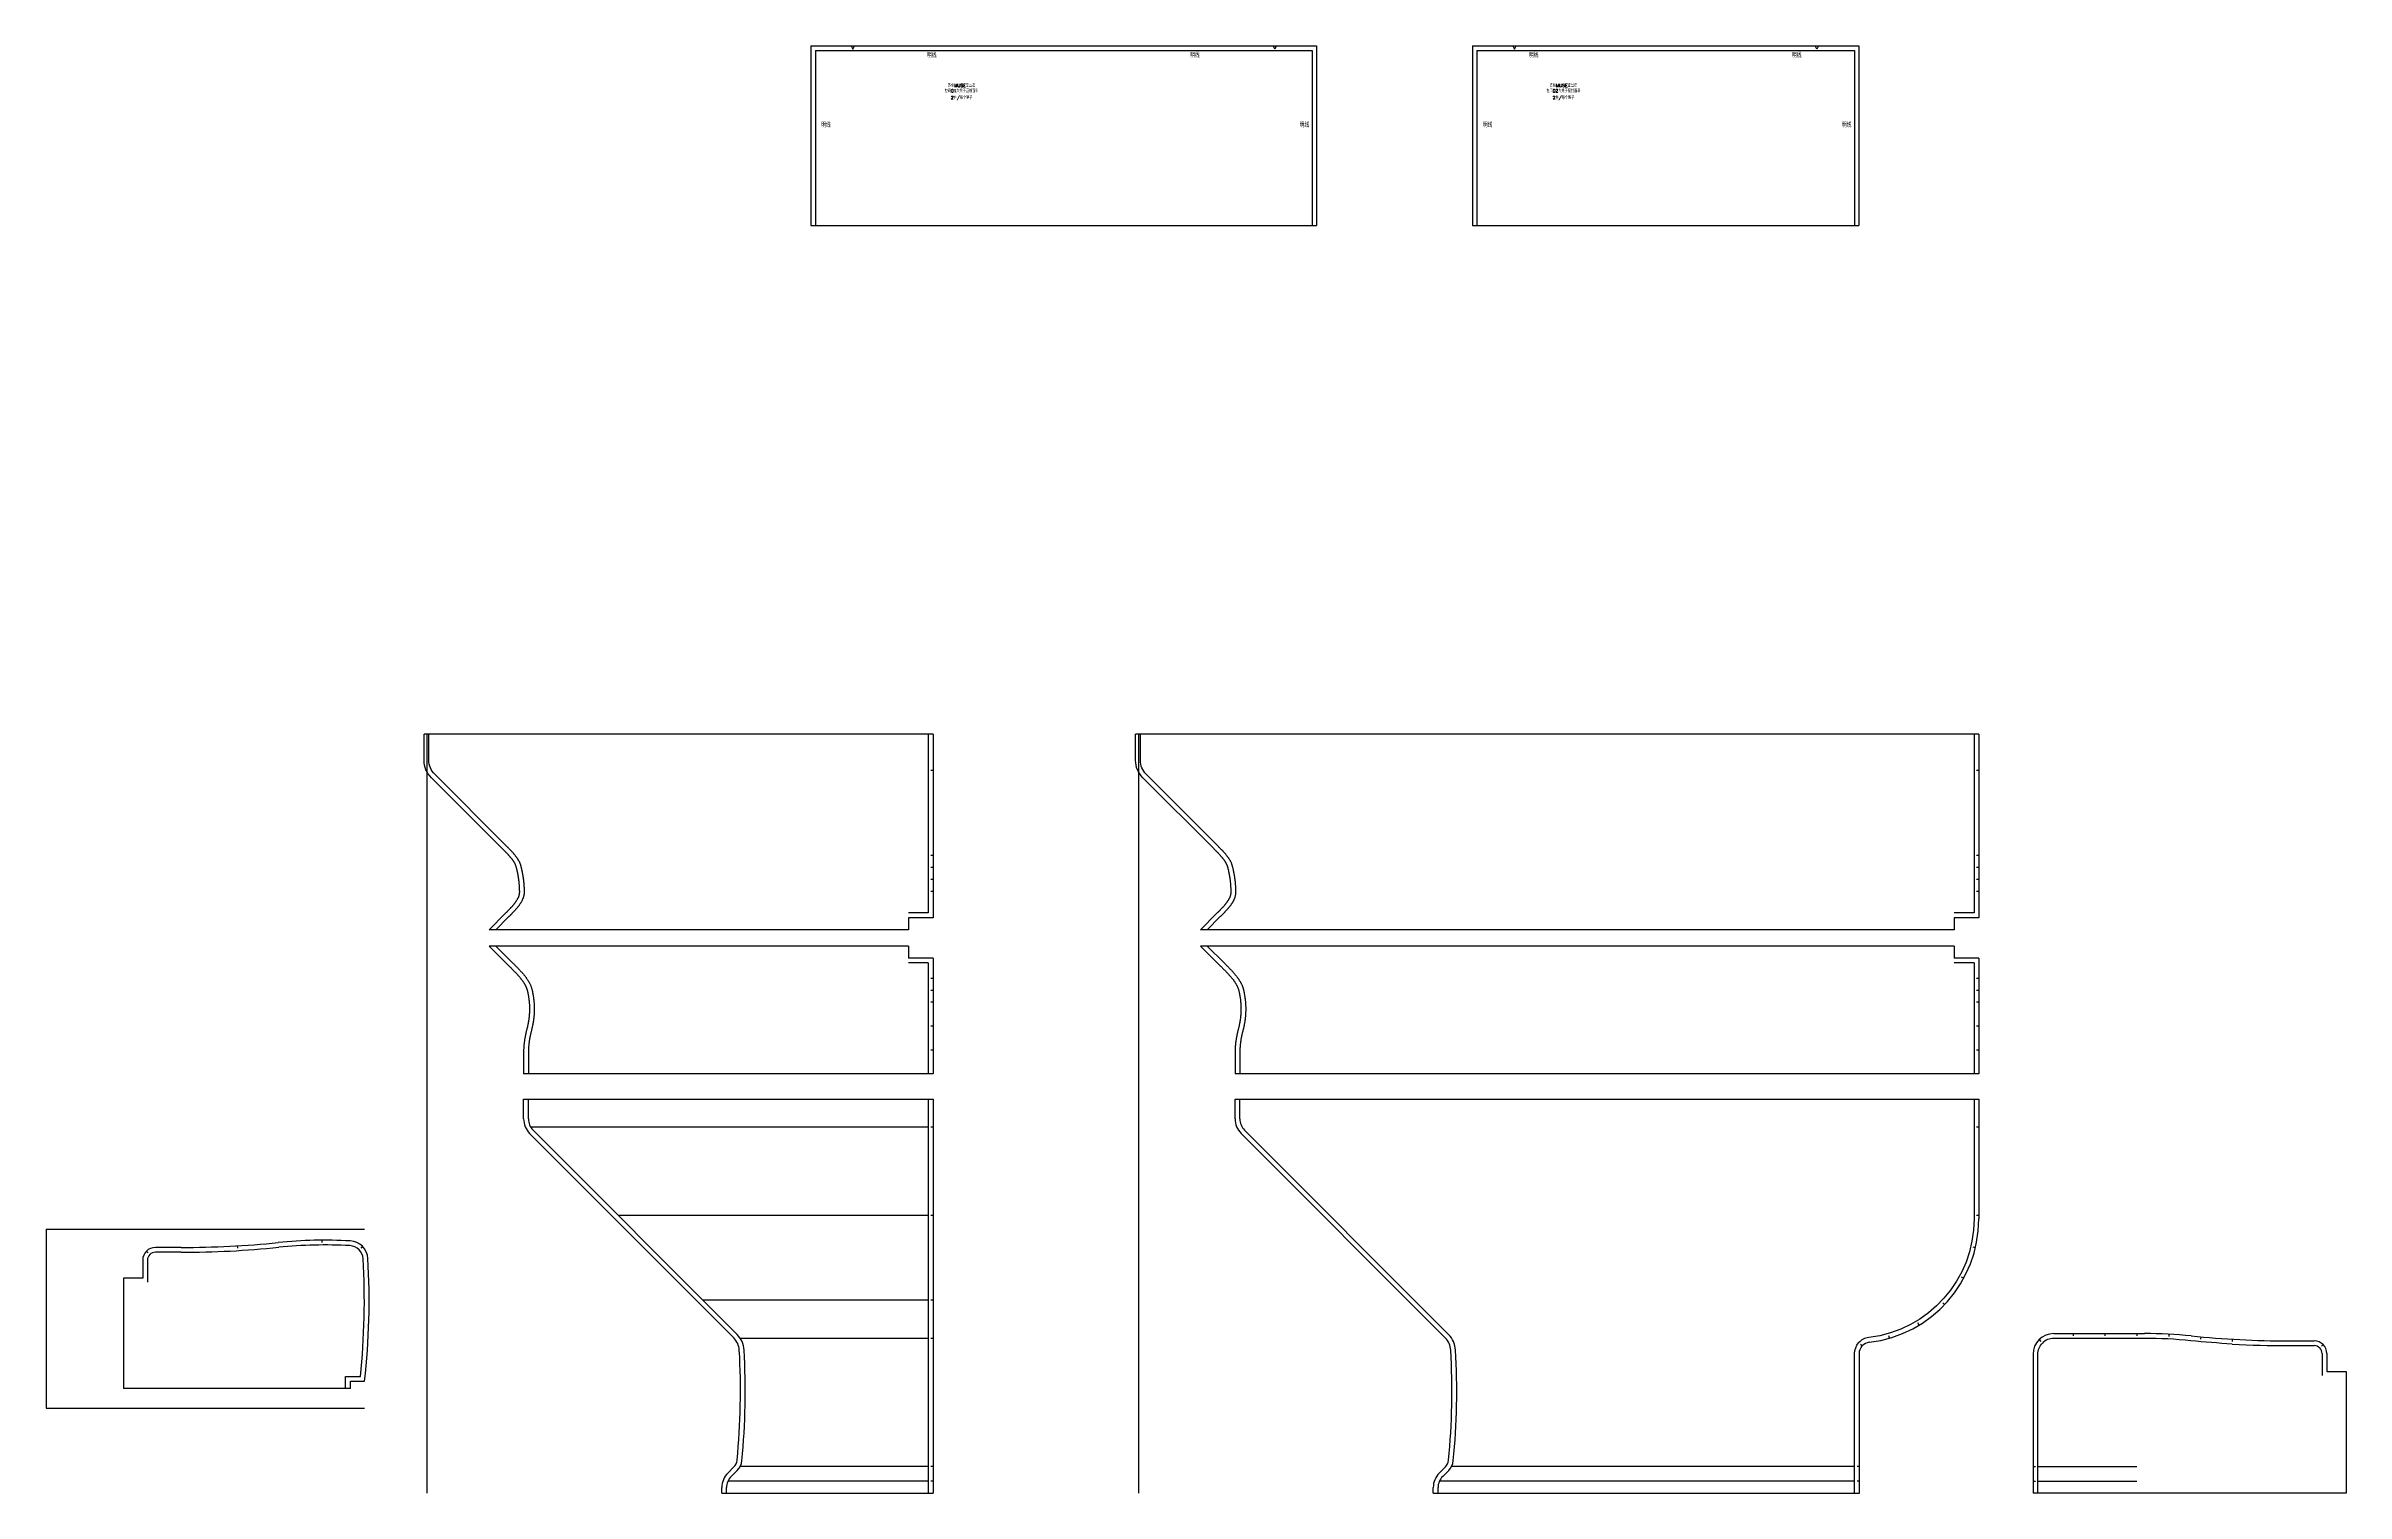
# Model space of a CAD drawing. Header units: millimetres. Extents: x 1211946 to 1266258, y -418433 to -400124.
# Drawn here: x 1250127 to 1255906, y -408699 to -405062 of the extents above; entities that cross this region are included whole.
import ezdxf

# ---------------------------------------------------------------- set-up
doc = ezdxf.new("R2010")
doc.units = ezdxf.units.MM
doc.header["$LTSCALE"] = 5
doc.layers.add('缝头内线', color=1, linetype='Continuous')
doc.styles.add('SIMPLEX', font='simplex.shx', dxfattribs={"bigfont": 'gbcbig.shx'})

msp = doc.modelspace()

# ---------------------------------------------------------------- linework, layer by layer
at = {"linetype": 'ByBlock'}
for p, q in [((1252048.88, -405062.49), (1252048.88, -405513.49)), ((1252048.88, -405062.49), (1253319.37, -405062.49)), ((1252150.13, -405062.49), (1252154.13, -405070.49)), ((1252154.13, -405070.49), (1252158.13, -405062.49)), ((1253214.13, -405070.49), (1253210.13, -405062.49)), ((1253218.13, -405062.49), (1253214.13, -405070.49)), ((1253319.37, -405062.49), (1253319.37, -405513.49)), ((1253711.39, -405062.49), (1253711.39, -405513.49)), ((1253711.39, -405062.49), (1254681.89, -405062.49)), ((1253812.64, -405062.49), (1253816.64, -405070.49)), ((1253816.64, -405070.49), (1253820.64, -405062.49)), ((1254576.64, -405070.49), (1254572.64, -405062.49)), ((1254580.64, -405062.49), (1254576.64, -405070.49)), ((1254681.89, -405062.49), (1254681.89, -405513.49)), ((1252048.88, -405513.49), (1253319.37, -405513.49)), ((1253711.39, -405513.49), (1254681.89, -405513.49))]:
    msp.add_line(p, q, dxfattribs=at)
at = {"color": 1, "linetype": 'ByBlock'}
for p, q in [((1252059.88, -405073.49), (1252059.88, -405513.49)), ((1252059.88, -405073.49), (1253308.37, -405073.49)), ((1253308.37, -405073.49), (1253308.37, -405513.49)), ((1253722.39, -405073.49), (1253722.39, -405513.49)), ((1253722.39, -405073.49), (1254670.89, -405073.49)), ((1254670.89, -405073.49), (1254670.89, -405513.49))]:
    msp.add_line(p, q, dxfattribs=at)
for p, q in [((1252355.71, -406791.88), (1251076.71, -406791.88)), ((1252355.71, -406791.88), (1252355.71, -407253.12)), ((1254983.58, -406791.88), (1252864.58, -406791.88)), ((1254983.58, -406791.88), (1254983.58, -407253.12)), ((1252293.71, -407283.27), (1251239.88, -407283.27)), ((1252355.71, -407253.12), (1252293.71, -407253.12)), ((1252293.71, -407253.12), (1252293.71, -407283.27)), ((1254921.58, -407283.27), (1253027.74, -407283.27)), ((1254921.58, -407253.12), (1254921.58, -407283.27)), ((1254983.58, -407253.12), (1254921.58, -407253.12)), ((1252293.71, -407324.27), (1251239.88, -407324.27)), ((1252293.71, -407324.27), (1252293.71, -407354.42)), ((1252355.71, -407354.42), (1252293.71, -407354.42)), ((1252355.71, -407354.42), (1252355.71, -407645.67)), ((1254921.58, -407324.27), (1253027.74, -407324.27)), ((1254921.58, -407324.27), (1254921.58, -407354.42)), ((1254983.58, -407354.42), (1254921.58, -407354.42)), ((1254983.58, -407354.42), (1254983.58, -407645.67)), ((1252355.71, -407645.67), (1251326.71, -407645.67)), ((1254983.58, -407645.67), (1253114.58, -407645.67)), ((1251326.71, -407708.91), (1252355.71, -407708.91)), ((1252355.71, -407708.91), (1252355.71, -408698.89)), ((1253114.58, -407708.91), (1254983.58, -407708.91)), ((1254983.58, -407708.91), (1254983.58, -408010.31)), ((1251854.86, -408309.11), (1251341.91, -407795.38)), ((1253642.73, -408309.11), (1253129.78, -407795.38)), ((1250126.52, -408035.87), (1250926.52, -408035.87)), ((1250126.52, -408035.87), (1250126.52, -408485.87)), ((1250466.53, -408081.87), (1250401.52, -408081.87)), ((1250321.52, -408158.87), (1250321.52, -408435.87)), ((1250369.52, -408158.87), (1250321.52, -408158.87)), ((1250369.52, -408113.87), (1250369.52, -408158.87)), ((1255171.86, -408298.31), (1255400.32, -408298.31)), ((1255761.31, -408316.58), (1255826.33, -408316.58)), ((1255119.86, -408350.31), (1255119.86, -408698.89)), ((1255858.33, -408348.58), (1255858.33, -408393.58)), ((1255858.33, -408393.58), (1255906.33, -408393.58)), ((1255906.33, -408393.58), (1255906.33, -408698.89)), ((1250891.52, -408435.87), (1250321.52, -408435.87)), ((1250891.52, -408435.87), (1250891.52, -408417.87)), ((1250891.52, -408417.87), (1250927.28, -408417.87)), ((1250126.52, -408485.87), (1250926.52, -408485.87)), ((1251824.71, -408698.89), (1251824.71, -408685.46)), ((1251839.94, -408648.69), (1251855.16, -408633.48)), ((1253612.58, -408698.89), (1253612.58, -408685.46)), ((1253627.81, -408648.69), (1253643.02, -408633.48)), ((1251824.71, -408698.89), (1252355.71, -408698.89)), ((1253612.58, -408698.89), (1254683.58, -408698.89)), ((1255906.33, -408698.89), (1255119.86, -408698.89))]:
    msp.add_line(p, q)
at = {"color": 2}
for p, q in [((1252355.71, -406883.51), (1252349.71, -406883.51)), ((1254983.58, -406883.51), (1254977.58, -406883.51)), ((1252355.71, -407097.07), (1252349.71, -407097.07)), ((1252355.71, -407127.07), (1252349.71, -407127.07)), ((1254983.58, -407097.07), (1254977.58, -407097.07)), ((1254983.58, -407127.07), (1254977.58, -407127.07)), ((1252355.71, -407157.07), (1252349.71, -407157.07)), ((1252355.71, -407187.07), (1252349.71, -407187.07)), ((1254983.58, -407157.07), (1254977.58, -407157.07)), ((1254983.58, -407187.07), (1254977.58, -407187.07)), ((1252355.71, -407405.67), (1252349.71, -407405.67)), ((1254983.58, -407405.67), (1254977.58, -407405.67)), ((1252355.71, -407435.67), (1252349.71, -407435.67)), ((1252355.71, -407465.67), (1252349.71, -407465.67)), ((1254983.58, -407435.67), (1254977.58, -407435.67)), ((1254983.58, -407465.67), (1254977.58, -407465.67)), ((1252355.71, -407525.67), (1252349.71, -407525.67)), ((1254983.58, -407525.67), (1254977.58, -407525.67)), ((1252355.71, -407585.67), (1252349.71, -407585.67)), ((1254983.58, -407585.67), (1254977.58, -407585.67)), ((1252355.71, -407779.61), (1252349.71, -407779.61)), ((1254983.58, -407779.61), (1254977.58, -407779.61)), ((1252355.71, -408001.83), (1252349.71, -408001.83)), ((1254983.58, -408001.83), (1254977.58, -408001.83)), ((1250378.89, -408091.24), (1250383.13, -408095.49)), ((1250607.24, -408077.77), (1250607.59, -408083.76)), ((1250819.56, -408063.62), (1250819.6, -408069.62)), ((1250921.6, -408078.96), (1250917.37, -408083.21)), ((1254975.02, -408082.87), (1254969.18, -408081.48)), ((1254945.72, -408159.27), (1254940.45, -408156.4)), ((1252355.71, -408214.06), (1252349.71, -408214.06)), ((1254897.57, -408225.42), (1254893.22, -408221.28)), ((1254833.87, -408276.77), (1254830.75, -408271.65)), ((1252355.71, -408310.31), (1252349.71, -408310.31)), ((1254690.64, -408329.35), (1254686.16, -408325.36)), ((1254759.02, -408309.8), (1254757.33, -408304.04)), ((1255135.09, -408313.54), (1255139.33, -408317.78)), ((1255220.44, -408298.31), (1255220.44, -408304.31)), ((1255300.44, -408298.31), (1255300.44, -408304.31)), ((1255380.44, -408298.31), (1255380.44, -408304.31)), ((1255461.04, -408299.9), (1255460.73, -408305.89)), ((1255541.22, -408306.53), (1255540.68, -408312.5)), ((1255620.6, -408312.48), (1255620.25, -408318.47)), ((1255848.95, -408325.96), (1255844.71, -408330.2)), ((1252355.71, -408631.89), (1252349.71, -408631.89)), ((1254683.58, -408631.89), (1254677.58, -408631.89)), ((1255119.86, -408631.89), (1255125.86, -408631.89)), ((1252355.71, -408668.89), (1252349.71, -408668.89)), ((1254683.58, -408668.89), (1254677.58, -408668.89)), ((1255119.86, -408668.89), (1255125.86, -408668.89))]:
    msp.add_line(p, q, dxfattribs=at)
for points in [[(1251239.88, -407283.27), (1251280.36, -407242.78), (1251281.16, -407241.99), (1251281.95, -407241.2), (1251282.74, -407240.4), (1251283.53, -407239.61), (1251284.32, -407238.82), (1251285.1, -407238.04), (1251285.88, -407237.25), (1251286.3, -407236.83), (1251287.43, -407235.68), (1251288.2, -407234.89), (1251288.97, -407234.11), (1251289.74, -407233.32), (1251290.5, -407232.53), (1251291.25, -407231.75), (1251292.01, -407230.96), (1251292.75, -407230.18), (1251293.5, -407229.39), (1251294.24, -407228.6), (1251294.97, -407227.82), (1251295.7, -407227.03), (1251296.42, -407226.24), (1251297.36, -407225.2), (1251297.85, -407224.66), (1251298.55, -407223.86), (1251299.25, -407223.07), (1251299.94, -407222.28), (1251300.63, -407221.48), (1251301.3, -407220.69), (1251302.22, -407219.58), (1251302.62, -407219.09), (1251303.28, -407218.28), (1251303.92, -407217.48), (1251304.55, -407216.67), (1251305.17, -407215.87), (1251305.78, -407215.06), (1251306.47, -407214.13), (1251306.96, -407213.44), (1251307.54, -407212.63), (1251308.11, -407211.81), (1251308.66, -407211), (1251309.19, -407210.18), (1251309.73, -407209.35), (1251310, -407208.91), (1251310.73, -407207.71), (1251311.2, -407206.91), (1251311.66, -407206.09), (1251312.1, -407205.27), (1251312.54, -407204.44), (1251312.81, -407203.89), (1251313.34, -407202.8), (1251313.71, -407201.99), (1251314.06, -407201.18), (1251314.4, -407200.36), (1251314.72, -407199.52), (1251314.85, -407199.18), (1251315.28, -407197.9), (1251315.52, -407197.12), (1251315.76, -407196.31), (1251315.96, -407195.51), (1251316.17, -407194.61), (1251316.32, -407193.91), (1251316.46, -407193.11), (1251316.58, -407192.32), (1251316.67, -407191.58), (1251316.78, -407190.3), (1251316.8, -407190.02), (1251316.83, -407189.15), (1251316.85, -407188.26), (1251316.84, -407187.31), (1251316.83, -407186.29), (1251316.81, -407185.4), (1251316.79, -407184.13), (1251316.76, -407183.04), (1251316.73, -407181.96), (1251316.69, -407180.89), (1251316.65, -407179.62), (1251316.61, -407178.76), (1251316.56, -407177.69), (1251316.5, -407176.63), (1251316.44, -407175.56), (1251316.38, -407174.48), (1251316.34, -407173.93), (1251316.23, -407172.34), (1251316.16, -407171.28), (1251316.07, -407170.21), (1251315.98, -407169.14), (1251315.9, -407168.19), (1251315.79, -407167.01), (1251315.69, -407165.94), (1251315.58, -407164.88), (1251315.47, -407163.81), (1251315.32, -407162.45), (1251315.23, -407161.68), (1251315.11, -407160.62), (1251314.98, -407159.55), (1251314.84, -407158.49), (1251314.7, -407157.42), (1251314.61, -407156.74), (1251314.41, -407155.29), (1251314.25, -407154.24), (1251314.09, -407153.18), (1251313.93, -407152.12), (1251313.75, -407150.99), (1251313.59, -407150), (1251313.41, -407148.94), (1251313.23, -407147.88), (1251313.05, -407146.83), (1251312.76, -407145.24), (1251312.66, -407144.71), (1251312.46, -407143.65), (1251312.26, -407142.6), (1251312.05, -407141.54), (1251311.84, -407140.49), (1251311.64, -407139.52), (1251311.4, -407138.39), (1251311.17, -407137.34), (1251310.94, -407136.28), (1251310.71, -407135.23), (1251310.37, -407133.75), (1251310.23, -407133.13), (1251309.98, -407132.08), (1251309.73, -407131.03), (1251309.48, -407130), (1251309.22, -407128.97), (1251308.99, -407128.05), (1251308.7, -407126.95), (1251308.44, -407126), (1251308.18, -407125.09), (1251307.92, -407124.26), (1251307.49, -407122.98), (1251307.38, -407122.66), (1251307.07, -407121.84), (1251306.74, -407121.05), (1251306.39, -407120.25), (1251306.03, -407119.45), (1251305.5, -407118.35), (1251305.22, -407117.8), (1251304.78, -407116.96), (1251304.33, -407116.13), (1251303.87, -407115.31), (1251303.4, -407114.51), (1251302.67, -407113.31), (1251302.4, -407112.87), (1251301.87, -407112.04), (1251301.33, -407111.23), (1251300.78, -407110.41), (1251300.22, -407109.6), (1251299.64, -407108.79), (1251299.14, -407108.1), (1251298.45, -407107.16), (1251297.84, -407106.36), (1251297.22, -407105.55), (1251296.59, -407104.75), (1251295.95, -407103.95), (1251295.3, -407103.14), (1251294.89, -407102.65), (1251293.97, -407101.54), (1251293.3, -407100.75), (1251292.62, -407099.95), (1251291.93, -407099.16), (1251291.23, -407098.36), (1251290.52, -407097.57), (1251290.03, -407097.02), (1251289.09, -407095.99), (1251288.37, -407095.2), (1251287.64, -407094.41), (1251286.91, -407093.62), (1251286.17, -407092.84), (1251285.43, -407092.05), (1251284.68, -407091.27), (1251283.93, -407090.48), (1251283.17, -407089.69), (1251282.41, -407088.91), (1251281.64, -407088.12), (1251280.88, -407087.34), (1251280.11, -407086.55), (1251278.97, -407085.4), (1251278.55, -407084.98), (1251277.77, -407084.19), (1251276.98, -407083.4), (1251276.2, -407082.61), (1251275.41, -407081.82), (1251274.62, -407081.03), (1251273.83, -407080.24), (1251273.03, -407079.44), (1251094.87, -406901.28, -0.1989124), (1251076.71, -406857.44), (1251076.71, -406791.88)], [(1253027.74, -407283.27), (1253068.23, -407242.78), (1253069.02, -407241.99), (1253069.81, -407241.2), (1253070.61, -407240.4), (1253071.39, -407239.61), (1253072.18, -407238.82), (1253072.96, -407238.04), (1253073.74, -407237.25), (1253074.16, -407236.83), (1253075.3, -407235.68), (1253076.07, -407234.89), (1253076.84, -407234.11), (1253077.6, -407233.32), (1253078.36, -407232.53), (1253079.12, -407231.75), (1253079.87, -407230.96), (1253080.62, -407230.18), (1253081.36, -407229.39), (1253082.1, -407228.6), (1253082.84, -407227.82), (1253083.56, -407227.03), (1253084.28, -407226.24), (1253085.22, -407225.2), (1253085.71, -407224.66), (1253086.42, -407223.86), (1253087.12, -407223.07), (1253087.81, -407222.28), (1253088.49, -407221.48), (1253089.16, -407220.69), (1253090.08, -407219.58), (1253090.49, -407219.09), (1253091.14, -407218.28), (1253091.78, -407217.48), (1253092.41, -407216.67), (1253093.03, -407215.87), (1253093.64, -407215.06), (1253094.33, -407214.13), (1253094.83, -407213.44), (1253095.41, -407212.63), (1253095.97, -407211.81), (1253096.52, -407211), (1253097.06, -407210.18), (1253097.59, -407209.35), (1253097.87, -407208.91), (1253098.59, -407207.71), (1253099.06, -407206.91), (1253099.52, -407206.09), (1253099.97, -407205.27), (1253100.4, -407204.44), (1253100.68, -407203.89), (1253101.21, -407202.8), (1253101.57, -407201.99), (1253101.93, -407201.18), (1253102.26, -407200.36), (1253102.59, -407199.52), (1253102.71, -407199.18), (1253103.15, -407197.9), (1253103.39, -407197.12), (1253103.62, -407196.31), (1253103.83, -407195.51), (1253104.04, -407194.61), (1253104.18, -407193.91), (1253104.33, -407193.11), (1253104.45, -407192.32), (1253104.54, -407191.58), (1253104.65, -407190.3), (1253104.66, -407190.02), (1253104.7, -407189.15), (1253104.71, -407188.26), (1253104.71, -407187.31), (1253104.7, -407186.29), (1253104.68, -407185.4), (1253104.65, -407184.13), (1253104.62, -407183.04), (1253104.59, -407181.96), (1253104.56, -407180.89), (1253104.51, -407179.62), (1253104.48, -407178.76), (1253104.43, -407177.69), (1253104.37, -407176.63), (1253104.31, -407175.56), (1253104.24, -407174.48), (1253104.21, -407173.93), (1253104.1, -407172.34), (1253104.02, -407171.28), (1253103.94, -407170.21), (1253103.85, -407169.14), (1253103.77, -407168.19), (1253103.66, -407167.01), (1253103.56, -407165.94), (1253103.45, -407164.88), (1253103.34, -407163.81), (1253103.19, -407162.45), (1253103.1, -407161.68), (1253102.97, -407160.62), (1253102.84, -407159.55), (1253102.71, -407158.49), (1253102.56, -407157.42), (1253102.47, -407156.74), (1253102.27, -407155.29), (1253102.12, -407154.24), (1253101.96, -407153.18), (1253101.8, -407152.12), (1253101.62, -407150.99), (1253101.46, -407150), (1253101.28, -407148.94), (1253101.1, -407147.88), (1253100.91, -407146.83), (1253100.63, -407145.24), (1253100.53, -407144.71), (1253100.33, -407143.65), (1253100.12, -407142.6), (1253099.92, -407141.54), (1253099.7, -407140.49), (1253099.5, -407139.52), (1253099.26, -407138.39), (1253099.04, -407137.34), (1253098.81, -407136.28), (1253098.57, -407135.23), (1253098.24, -407133.75), (1253098.09, -407133.13), (1253097.84, -407132.08), (1253097.59, -407131.03), (1253097.34, -407130), (1253097.08, -407128.97), (1253096.85, -407128.05), (1253096.56, -407126.95), (1253096.3, -407126), (1253096.04, -407125.09), (1253095.79, -407124.26), (1253095.36, -407122.98), (1253095.25, -407122.66), (1253094.93, -407121.84), (1253094.61, -407121.05), (1253094.26, -407120.25), (1253093.89, -407119.45), (1253093.36, -407118.35), (1253093.08, -407117.8), (1253092.64, -407116.96), (1253092.2, -407116.13), (1253091.73, -407115.31), (1253091.26, -407114.51), (1253090.54, -407113.31), (1253090.26, -407112.87), (1253089.73, -407112.04), (1253089.2, -407111.23), (1253088.65, -407110.41), (1253088.08, -407109.6), (1253087.5, -407108.79), (1253087.01, -407108.1), (1253086.32, -407107.16), (1253085.71, -407106.36), (1253085.09, -407105.55), (1253084.46, -407104.75), (1253083.82, -407103.95), (1253083.16, -407103.14), (1253082.76, -407102.65), (1253081.83, -407101.54), (1253081.16, -407100.75), (1253080.48, -407099.95), (1253079.79, -407099.16), (1253079.09, -407098.36), (1253078.39, -407097.57), (1253077.9, -407097.02), (1253076.96, -407095.99), (1253076.24, -407095.2), (1253075.51, -407094.41), (1253074.78, -407093.62), (1253074.04, -407092.84), (1253073.29, -407092.05), (1253072.55, -407091.27), (1253071.79, -407090.48), (1253071.03, -407089.69), (1253070.27, -407088.91), (1253069.51, -407088.12), (1253068.74, -407087.34), (1253067.97, -407086.55), (1253066.84, -407085.4), (1253066.42, -407084.98), (1253065.63, -407084.19), (1253064.85, -407083.4), (1253064.06, -407082.61), (1253063.27, -407081.82), (1253062.48, -407081.03), (1253061.69, -407080.24), (1253060.9, -407079.44), (1252882.74, -406901.28, -0.1989124), (1252864.58, -406857.44), (1252864.58, -406791.88)], [(1254683.58, -408698.89), (1254683.58, -408347.95, -0.1836328), (1254690.64, -408329.35, -0.1836328)]]:
    msp.add_lwpolyline(points, format="xyb")
for points in [[(1251239.88, -407324.27), (1251290.51, -407374.91), (1251291.45, -407375.84), (1251292.38, -407376.78), (1251293.31, -407377.71), (1251294.24, -407378.64), (1251295.17, -407379.57), (1251296.09, -407380.49), (1251297.01, -407381.42), (1251297.96, -407382.39), (1251298.84, -407383.28), (1251299.75, -407384.2), (1251300.66, -407385.13), (1251301.57, -407386.06), (1251302.47, -407386.99), (1251303.37, -407387.92), (1251304.26, -407388.84), (1251305.15, -407389.77), (1251306.04, -407390.7), (1251306.92, -407391.64), (1251307.8, -407392.57), (1251308.67, -407393.5), (1251309.53, -407394.44), (1251310.39, -407395.37), (1251311.25, -407396.31), (1251311.9, -407397.03), (1251312.94, -407398.19), (1251313.77, -407399.13), (1251314.6, -407400.08), (1251315.42, -407401.03), (1251316.23, -407401.98), (1251317.03, -407402.92), (1251318.07, -407404.18), (1251318.61, -407404.83), (1251319.39, -407405.8), (1251320.16, -407406.76), (1251320.91, -407407.72), (1251321.66, -407408.69), (1251322.39, -407409.66), (1251323.13, -407410.64), (1251323.47, -407411.12), (1251324.54, -407412.6), (1251325.22, -407413.57), (1251325.89, -407414.55), (1251326.55, -407415.54), (1251327.18, -407416.51), (1251328.08, -407417.93), (1251328.42, -407418.49), (1251329.03, -407419.5), (1251329.61, -407420.5), (1251330.17, -407421.5), (1251330.72, -407422.51), (1251331.25, -407423.53), (1251331.71, -407424.44), (1251332.25, -407425.55), (1251332.71, -407426.55), (1251333.16, -407427.55), (1251333.57, -407428.55), (1251333.96, -407429.53), (1251334.37, -407430.64), (1251334.66, -407431.51), (1251334.99, -407432.54), (1251335.3, -407433.59), (1251335.6, -407434.68), (1251335.89, -407435.8), (1251336.19, -407437), (1251336.45, -407438.11), (1251336.72, -407439.3), (1251336.98, -407440.5), (1251337.24, -407441.71), (1251337.48, -407442.93), (1251337.69, -407444), (1251337.97, -407445.41), (1251338.2, -407446.64), (1251338.42, -407447.88), (1251338.64, -407449.11), (1251338.85, -407450.35), (1251338.98, -407451.13), (1251339.24, -407452.81), (1251339.42, -407454.03), (1251339.6, -407455.26), (1251339.77, -407456.49), (1251340, -407458.26), (1251340.08, -407458.96), (1251340.23, -407460.21), (1251340.37, -407461.45), (1251340.5, -407462.69), (1251340.62, -407463.93), (1251340.75, -407465.35), (1251340.84, -407466.41), (1251340.94, -407467.65), (1251341.03, -407468.89), (1251341.12, -407470.13), (1251341.19, -407471.38), (1251341.25, -407472.43), (1251341.32, -407473.86), (1251341.37, -407475.1), (1251341.41, -407476.35), (1251341.45, -407477.59), (1251341.47, -407478.84), (1251341.49, -407479.51), (1251341.5, -407481.33), (1251341.51, -407482.57), (1251341.5, -407483.81), (1251341.49, -407485.05), (1251341.46, -407486.62), (1251341.44, -407487.54), (1251341.4, -407488.79), (1251341.36, -407490.03), (1251341.31, -407491.27), (1251341.25, -407492.52), (1251341.18, -407493.7), (1251341.1, -407495), (1251341.01, -407496.24), (1251340.92, -407497.48), (1251340.82, -407498.73), (1251340.71, -407499.97), (1251340.64, -407500.78), (1251340.47, -407502.45), (1251340.34, -407503.68), (1251340.2, -407504.92), (1251340.05, -407506.15), (1251339.83, -407507.91), (1251339.74, -407508.63), (1251339.56, -407509.87), (1251339.39, -407511.1), (1251339.2, -407512.33), (1251339.01, -407513.56), (1251338.77, -407515), (1251338.6, -407516.02), (1251338.38, -407517.26), (1251338.15, -407518.49), (1251337.92, -407519.72), (1251337.68, -407520.95), (1251337.45, -407522.12), (1251337.18, -407523.41), (1251336.92, -407524.63), (1251336.66, -407525.84), (1251336.39, -407527.05), (1251336.1, -407528.26), (1251335.88, -407529.19), (1251335.52, -407530.67), (1251335.2, -407531.89), (1251334.88, -407533.14), (1251334.55, -407534.41), (1251334.22, -407535.7), (1251333.99, -407536.59), (1251333.54, -407538.34), (1251333.21, -407539.68), (1251332.88, -407541.02), (1251332.56, -407542.37), (1251332.25, -407543.72), (1251332.08, -407544.48), (1251331.64, -407546.45), (1251331.35, -407547.83), (1251331.07, -407549.2), (1251330.8, -407550.57), (1251330.45, -407552.4), (1251330.28, -407553.31), (1251330.03, -407554.68), (1251329.8, -407556.06), (1251329.57, -407557.43), (1251329.35, -407558.81), (1251329.11, -407560.36), (1251328.93, -407561.58), (1251328.73, -407562.96), (1251328.55, -407564.34), (1251328.37, -407565.73), (1251328.2, -407567.12), (1251328.06, -407568.34), (1251327.89, -407569.9), (1251327.75, -407571.29), (1251327.61, -407572.68), (1251327.49, -407574.08), (1251327.38, -407575.46), (1251327.31, -407576.31), (1251327.17, -407578.25), (1251327.08, -407579.65), (1251327, -407581.06), (1251326.93, -407582.48), (1251326.86, -407584.3), (1251326.83, -407585.31), (1251326.79, -407586.7), (1251326.76, -407588.08), (1251326.74, -407589.45), (1251326.73, -407590.8), (1251326.71, -407592.19), (1251326.71, -407645.67)], [(1253027.74, -407324.27), (1253078.38, -407374.91), (1253079.31, -407375.84), (1253080.25, -407376.78), (1253081.18, -407377.71), (1253082.11, -407378.64), (1253083.03, -407379.57), (1253083.95, -407380.49), (1253084.87, -407381.42), (1253085.83, -407382.39), (1253086.71, -407383.28), (1253087.62, -407384.2), (1253088.53, -407385.13), (1253089.44, -407386.06), (1253090.34, -407386.99), (1253091.24, -407387.92), (1253092.13, -407388.84), (1253093.01, -407389.77), (1253093.91, -407390.7), (1253094.79, -407391.64), (1253095.66, -407392.57), (1253096.53, -407393.5), (1253097.4, -407394.44), (1253098.26, -407395.37), (1253099.12, -407396.31), (1253099.76, -407397.03), (1253100.8, -407398.19), (1253101.64, -407399.13), (1253102.46, -407400.08), (1253103.28, -407401.03), (1253104.09, -407401.98), (1253104.89, -407402.92), (1253105.93, -407404.18), (1253106.47, -407404.83), (1253107.25, -407405.8), (1253108.02, -407406.76), (1253108.78, -407407.72), (1253109.52, -407408.69), (1253110.26, -407409.66), (1253110.99, -407410.64), (1253111.34, -407411.12), (1253112.4, -407412.6), (1253113.08, -407413.57), (1253113.76, -407414.55), (1253114.41, -407415.54), (1253115.05, -407416.51), (1253115.94, -407417.93), (1253116.29, -407418.49), (1253116.89, -407419.5), (1253117.47, -407420.5), (1253118.04, -407421.5), (1253118.58, -407422.51), (1253119.11, -407423.53), (1253119.58, -407424.44), (1253120.11, -407425.55), (1253120.58, -407426.55), (1253121.02, -407427.55), (1253121.44, -407428.55), (1253121.82, -407429.53), (1253122.23, -407430.64), (1253122.52, -407431.51), (1253122.85, -407432.54), (1253123.16, -407433.59), (1253123.46, -407434.68), (1253123.76, -407435.8), (1253124.05, -407437), (1253124.32, -407438.11), (1253124.59, -407439.3), (1253124.85, -407440.5), (1253125.1, -407441.71), (1253125.35, -407442.93), (1253125.56, -407444), (1253125.83, -407445.41), (1253126.06, -407446.64), (1253126.29, -407447.88), (1253126.5, -407449.11), (1253126.71, -407450.35), (1253126.84, -407451.13), (1253127.1, -407452.81), (1253127.29, -407454.03), (1253127.46, -407455.26), (1253127.63, -407456.49), (1253127.86, -407458.26), (1253127.95, -407458.96), (1253128.09, -407460.21), (1253128.23, -407461.45), (1253128.36, -407462.69), (1253128.49, -407463.93), (1253128.62, -407465.35), (1253128.71, -407466.41), (1253128.81, -407467.65), (1253128.9, -407468.89), (1253128.98, -407470.13), (1253129.06, -407471.38), (1253129.11, -407472.43), (1253129.18, -407473.86), (1253129.23, -407475.1), (1253129.28, -407476.35), (1253129.31, -407477.59), (1253129.34, -407478.84), (1253129.35, -407479.51), (1253129.37, -407481.33), (1253129.37, -407482.57), (1253129.37, -407483.81), (1253129.36, -407485.05), (1253129.33, -407486.62), (1253129.31, -407487.54), (1253129.27, -407488.79), (1253129.22, -407490.03), (1253129.17, -407491.27), (1253129.11, -407492.52), (1253129.05, -407493.7), (1253128.96, -407495), (1253128.88, -407496.24), (1253128.79, -407497.48), (1253128.69, -407498.73), (1253128.58, -407499.97), (1253128.5, -407500.78), (1253128.34, -407502.45), (1253128.21, -407503.68), (1253128.07, -407504.92), (1253127.92, -407506.15), (1253127.7, -407507.91), (1253127.6, -407508.63), (1253127.43, -407509.87), (1253127.25, -407511.1), (1253127.06, -407512.33), (1253126.87, -407513.56), (1253126.64, -407515), (1253126.46, -407516.02), (1253126.24, -407517.26), (1253126.02, -407518.49), (1253125.79, -407519.72), (1253125.55, -407520.95), (1253125.31, -407522.12), (1253125.05, -407523.41), (1253124.79, -407524.63), (1253124.52, -407525.84), (1253124.25, -407527.05), (1253123.97, -407528.26), (1253123.75, -407529.19), (1253123.38, -407530.67), (1253123.07, -407531.89), (1253122.75, -407533.14), (1253122.42, -407534.41), (1253122.08, -407535.7), (1253121.85, -407536.59), (1253121.41, -407538.34), (1253121.07, -407539.68), (1253120.75, -407541.02), (1253120.43, -407542.37), (1253120.11, -407543.72), (1253119.94, -407544.48), (1253119.51, -407546.45), (1253119.22, -407547.83), (1253118.94, -407549.2), (1253118.66, -407550.57), (1253118.31, -407552.4), (1253118.15, -407553.31), (1253117.9, -407554.68), (1253117.66, -407556.06), (1253117.43, -407557.43), (1253117.21, -407558.81), (1253116.97, -407560.36), (1253116.79, -407561.58), (1253116.6, -407562.96), (1253116.41, -407564.34), (1253116.23, -407565.73), (1253116.07, -407567.12), (1253115.92, -407568.34), (1253115.75, -407569.9), (1253115.61, -407571.29), (1253115.48, -407572.68), (1253115.36, -407574.08), (1253115.24, -407575.46), (1253115.18, -407576.31), (1253115.04, -407578.25), (1253114.95, -407579.65), (1253114.87, -407581.06), (1253114.8, -407582.48), (1253114.73, -407584.3), (1253114.69, -407585.31), (1253114.66, -407586.7), (1253114.63, -407588.08), (1253114.61, -407589.45), (1253114.59, -407590.8), (1253114.58, -407592.19), (1253114.58, -407645.67)], [(1251326.71, -407758.64), (1251326.71, -407708.91)], [(1253114.58, -407758.64), (1253114.58, -407708.91)]]:
    msp.add_lwpolyline(points)
for centre, radius, start, end in [((1251378.71, -407758.64), 52, 180, 224.95623), ((1253166.58, -407758.64), 52, 180, 224.95623), ((1254671.58, -408010.31), 312, 276.756327, 0), ((1250401.52, -408113.87), 32, 90, 180), ((1250466.53, -405668.87), 2413, 270, 275.797043), ((1250827.52, -409224.58), 1160.99, 86.865048, 95.797043), ((1250888.44, -408112.26), 47, 3.3825, 86.865048), ((1249126.52, -408216.4), 1812, 353.616187, 3.3825), ((1251820.89, -408343.03), 48, 3.253952, 44.95623), ((1250077.72, -408442.13), 1793.99, 354.425557, 3.253952), ((1253608.76, -408343.03), 48, 3.253952, 44.95623), ((1251865.58, -408442.13), 1793.99, 354.425557, 3.253952), ((1254711.58, -408347.95), 28, 96.756327, 138.378164), ((1255171.86, -408350.31), 52, 90, 180), ((1255400.32, -409459.3), 1160.99, 84.202957, 90), ((1255761.31, -405903.58), 2413, 264.202957, 270), ((1255826.33, -408348.58), 32, 0, 90), ((1251835.36, -408613.68), 28, 315, 354.425557), ((1253623.22, -408613.68), 28, 315, 354.425557), ((1251876.71, -408685.46), 52, 135, 180), ((1253664.58, -408685.46), 52, 135, 180)]:
    msp.add_arc(centre, radius, start, end)
at = {"layer": '缝头内线', "color": 1, "ltscale": 2}
for p, q in [((1251083.71, -406791.88), (1251083.71, -408698.89)), ((1252343.71, -406791.88), (1252343.71, -407241.12)), ((1252871.58, -406791.88), (1252871.58, -408698.89)), ((1254971.58, -406791.88), (1254971.58, -407241.12)), ((1252343.71, -407241.12), (1252293.71, -407241.12)), ((1254971.58, -407241.12), (1254921.58, -407241.12)), ((1252343.71, -407366.42), (1252293.71, -407366.42)), ((1252343.71, -407366.42), (1252343.71, -407645.67)), ((1254971.58, -407366.42), (1254921.58, -407366.42)), ((1254971.58, -407366.42), (1254971.58, -407645.67)), ((1252343.71, -407708.91), (1252343.71, -408698.89)), ((1254971.58, -407708.91), (1254971.58, -408001.83)), ((1252343.71, -407779.61), (1251344.65, -407779.61)), ((1251863.35, -408300.63), (1251350.4, -407786.9)), ((1253651.22, -408300.63), (1253138.27, -407786.9)), ((1252343.71, -408001.83), (1251565, -408001.83)), ((1250466.53, -408093.87), (1250401.52, -408093.87)), ((1250381.52, -408113.87), (1250381.52, -408168.87)), ((1252343.71, -408214.06), (1251776.91, -408214.06)), ((1252343.71, -408310.31), (1251871.19, -408310.31)), ((1255761.31, -408328.58), (1255826.33, -408328.58)), ((1255846.33, -408348.58), (1255846.33, -408403.58)), ((1250879.52, -408435.87), (1250879.52, -408405.87)), ((1250879.52, -408405.87), (1250916.52, -408405.87)), ((1252343.71, -408631.89), (1251870.97, -408631.89)), ((1254671.58, -408631.89), (1253658.83, -408631.89)), ((1255131.86, -408631.89), (1255380.44, -408631.89)), ((1251836.71, -408698.89), (1251836.71, -408685.46)), ((1252343.71, -408668.89), (1251840.3, -408668.89)), ((1251848.43, -408657.18), (1251863.64, -408641.96)), ((1253624.58, -408698.89), (1253624.58, -408685.46)), ((1254671.58, -408668.89), (1253628.17, -408668.89)), ((1253636.29, -408657.18), (1253651.51, -408641.96)), ((1255131.86, -408668.89), (1255380.44, -408668.89))]:
    msp.add_line(p, q, dxfattribs=at)
for points in [[(1251256.85, -407283.27), (1251288.85, -407251.27), (1251289.64, -407250.47), (1251290.44, -407249.68), (1251291.23, -407248.88), (1251292.03, -407248.09), (1251292.82, -407247.29), (1251293.61, -407246.49), (1251294.4, -407245.69), (1251294.83, -407245.26), (1251295.98, -407244.09), (1251296.77, -407243.29), (1251297.56, -407242.49), (1251298.34, -407241.68), (1251299.13, -407240.87), (1251299.91, -407240.06), (1251300.69, -407239.25), (1251301.46, -407238.44), (1251302.23, -407237.62), (1251303, -407236.8), (1251303.77, -407235.98), (1251304.53, -407235.15), (1251305.29, -407234.32), (1251306.27, -407233.24), (1251306.8, -407232.65), (1251307.55, -407231.81), (1251308.29, -407230.97), (1251309.03, -407230.12), (1251309.76, -407229.26), (1251310.49, -407228.41), (1251311.47, -407227.23), (1251311.92, -407226.67), (1251312.63, -407225.8), (1251313.33, -407224.92), (1251314.02, -407224.04), (1251314.71, -407223.14), (1251315.39, -407222.25), (1251316.15, -407221.22), (1251316.72, -407220.43), (1251317.37, -407219.51), (1251318.01, -407218.59), (1251318.64, -407217.66), (1251319.26, -407216.72), (1251319.86, -407215.77), (1251320.22, -407215.21), (1251321.04, -407213.85), (1251321.61, -407212.88), (1251322.16, -407211.9), (1251322.7, -407210.91), (1251323.22, -407209.91), (1251323.58, -407209.2), (1251324.21, -407207.89), (1251324.67, -407206.87), (1251325.12, -407205.84), (1251325.55, -407204.8), (1251325.95, -407203.75), (1251326.16, -407203.19), (1251326.69, -407201.62), (1251327.03, -407200.55), (1251327.33, -407199.46), (1251327.62, -407198.37), (1251327.9, -407197.18), (1251328.1, -407196.18), (1251328.3, -407195.07), (1251328.47, -407193.95), (1251328.61, -407192.84), (1251328.75, -407191.17), (1251328.79, -407190.6), (1251328.83, -407189.47), (1251328.85, -407188.35), (1251328.84, -407187.22), (1251328.83, -407186.1), (1251328.81, -407185.15), (1251328.78, -407183.85), (1251328.75, -407182.72), (1251328.72, -407181.6), (1251328.69, -407180.47), (1251328.64, -407179.14), (1251328.6, -407178.23), (1251328.55, -407177.1), (1251328.49, -407175.98), (1251328.42, -407174.86), (1251328.36, -407173.73), (1251328.32, -407173.13), (1251328.2, -407171.49), (1251328.12, -407170.37), (1251328.03, -407169.25), (1251327.94, -407168.13), (1251327.85, -407167.12), (1251327.74, -407165.89), (1251327.63, -407164.77), (1251327.52, -407163.65), (1251327.4, -407162.53), (1251327.25, -407161.11), (1251327.15, -407160.29), (1251327.02, -407159.18), (1251326.88, -407158.06), (1251326.74, -407156.95), (1251326.59, -407155.83), (1251326.5, -407155.1), (1251326.29, -407153.6), (1251326.12, -407152.49), (1251325.96, -407151.38), (1251325.79, -407150.27), (1251325.6, -407149.09), (1251325.43, -407148.04), (1251325.25, -407146.94), (1251325.06, -407145.83), (1251324.86, -407144.72), (1251324.56, -407143.08), (1251324.46, -407142.51), (1251324.25, -407141.4), (1251324.04, -407140.3), (1251323.82, -407139.19), (1251323.6, -407138.09), (1251323.39, -407137.07), (1251323.14, -407135.89), (1251322.9, -407134.79), (1251322.66, -407133.69), (1251322.41, -407132.59), (1251322.07, -407131.06), (1251321.91, -407130.4), (1251321.65, -407129.31), (1251321.39, -407128.21), (1251321.13, -407127.12), (1251320.85, -407126.03), (1251320.6, -407125.05), (1251320.29, -407123.85), (1251319.99, -407122.76), (1251319.68, -407121.68), (1251319.35, -407120.61), (1251318.83, -407119.04), (1251318.63, -407118.48), (1251318.23, -407117.43), (1251317.8, -407116.39), (1251317.35, -407115.36), (1251316.88, -407114.33), (1251316.25, -407113.03), (1251315.89, -407112.31), (1251315.37, -407111.31), (1251314.83, -407110.33), (1251314.28, -407109.35), (1251313.71, -407108.37), (1251312.89, -407107.02), (1251312.54, -407106.46), (1251311.93, -407105.51), (1251311.31, -407104.57), (1251310.68, -407103.64), (1251310.04, -407102.71), (1251309.39, -407101.79), (1251308.82, -407101.01), (1251308.06, -407099.98), (1251307.38, -407099.08), (1251306.7, -407098.19), (1251306, -407097.31), (1251305.3, -407096.43), (1251304.59, -407095.55), (1251304.14, -407095), (1251303.16, -407093.82), (1251302.43, -407092.96), (1251301.7, -407092.11), (1251300.96, -407091.26), (1251300.22, -407090.41), (1251299.47, -407089.57), (1251298.95, -407088.99), (1251297.96, -407087.9), (1251297.21, -407087.08), (1251296.44, -407086.25), (1251295.68, -407085.43), (1251294.91, -407084.61), (1251294.13, -407083.79), (1251293.36, -407082.98), (1251292.58, -407082.16), (1251291.8, -407081.35), (1251291.02, -407080.55), (1251290.23, -407079.74), (1251289.45, -407078.94), (1251288.66, -407078.13), (1251287.51, -407076.97), (1251287.08, -407076.53), (1251286.29, -407075.73), (1251285.49, -407074.94), (1251284.7, -407074.14), (1251283.9, -407073.34), (1251283.11, -407072.55), (1251282.31, -407071.75), (1251281.52, -407070.96), (1251103.36, -406892.79, -0.1989124), (1251088.71, -406857.44), (1251088.71, -406791.88)], [(1253044.71, -407283.27), (1253076.71, -407251.27), (1253077.51, -407250.47), (1253078.3, -407249.68), (1253079.1, -407248.88), (1253079.89, -407248.09), (1253080.68, -407247.29), (1253081.48, -407246.49), (1253082.27, -407245.69), (1253082.7, -407245.26), (1253083.85, -407244.09), (1253084.64, -407243.29), (1253085.42, -407242.49), (1253086.21, -407241.68), (1253086.99, -407240.87), (1253087.77, -407240.06), (1253088.55, -407239.25), (1253089.32, -407238.44), (1253090.1, -407237.62), (1253090.87, -407236.8), (1253091.63, -407235.98), (1253092.4, -407235.15), (1253093.16, -407234.32), (1253094.14, -407233.24), (1253094.66, -407232.65), (1253095.41, -407231.81), (1253096.15, -407230.97), (1253096.89, -407230.12), (1253097.62, -407229.26), (1253098.35, -407228.41), (1253099.33, -407227.23), (1253099.79, -407226.67), (1253100.49, -407225.8), (1253101.2, -407224.92), (1253101.89, -407224.04), (1253102.58, -407223.14), (1253103.25, -407222.25), (1253104.01, -407221.22), (1253104.58, -407220.43), (1253105.23, -407219.51), (1253105.87, -407218.59), (1253106.5, -407217.66), (1253107.12, -407216.72), (1253107.73, -407215.77), (1253108.08, -407215.21), (1253108.91, -407213.85), (1253109.47, -407212.88), (1253110.02, -407211.9), (1253110.56, -407210.91), (1253111.08, -407209.91), (1253111.44, -407209.2), (1253112.07, -407207.89), (1253112.54, -407206.87), (1253112.99, -407205.84), (1253113.41, -407204.8), (1253113.82, -407203.75), (1253114.02, -407203.19), (1253114.56, -407201.62), (1253114.89, -407200.55), (1253115.2, -407199.46), (1253115.48, -407198.37), (1253115.76, -407197.18), (1253115.97, -407196.18), (1253116.16, -407195.07), (1253116.33, -407193.95), (1253116.47, -407192.84), (1253116.62, -407191.17), (1253116.65, -407190.6), (1253116.69, -407189.47), (1253116.71, -407188.35), (1253116.71, -407187.22), (1253116.7, -407186.1), (1253116.68, -407185.15), (1253116.65, -407183.85), (1253116.62, -407182.72), (1253116.59, -407181.6), (1253116.55, -407180.47), (1253116.5, -407179.14), (1253116.46, -407178.23), (1253116.41, -407177.1), (1253116.35, -407175.98), (1253116.29, -407174.86), (1253116.22, -407173.73), (1253116.18, -407173.13), (1253116.07, -407171.49), (1253115.99, -407170.37), (1253115.9, -407169.25), (1253115.81, -407168.13), (1253115.72, -407167.12), (1253115.61, -407165.89), (1253115.5, -407164.77), (1253115.39, -407163.65), (1253115.27, -407162.53), (1253115.11, -407161.11), (1253115.02, -407160.29), (1253114.89, -407159.18), (1253114.75, -407158.06), (1253114.61, -407156.95), (1253114.46, -407155.83), (1253114.36, -407155.1), (1253114.15, -407153.6), (1253113.99, -407152.49), (1253113.82, -407151.38), (1253113.65, -407150.27), (1253113.47, -407149.09), (1253113.3, -407148.04), (1253113.11, -407146.94), (1253112.92, -407145.83), (1253112.73, -407144.72), (1253112.43, -407143.08), (1253112.32, -407142.51), (1253112.11, -407141.4), (1253111.9, -407140.3), (1253111.68, -407139.19), (1253111.46, -407138.09), (1253111.25, -407137.07), (1253111, -407135.89), (1253110.77, -407134.79), (1253110.52, -407133.69), (1253110.28, -407132.59), (1253109.93, -407131.06), (1253109.78, -407130.4), (1253109.52, -407129.31), (1253109.26, -407128.21), (1253108.99, -407127.12), (1253108.72, -407126.03), (1253108.47, -407125.05), (1253108.16, -407123.85), (1253107.86, -407122.76), (1253107.55, -407121.68), (1253107.22, -407120.61), (1253106.7, -407119.04), (1253106.49, -407118.48), (1253106.09, -407117.43), (1253105.67, -407116.39), (1253105.22, -407115.36), (1253104.75, -407114.33), (1253104.12, -407113.03), (1253103.76, -407112.31), (1253103.23, -407111.31), (1253102.7, -407110.33), (1253102.14, -407109.35), (1253101.58, -407108.37), (1253100.76, -407107.02), (1253100.4, -407106.46), (1253099.8, -407105.51), (1253099.18, -407104.57), (1253098.55, -407103.64), (1253097.91, -407102.71), (1253097.26, -407101.79), (1253096.69, -407101.01), (1253095.93, -407099.98), (1253095.25, -407099.08), (1253094.56, -407098.19), (1253093.87, -407097.31), (1253093.17, -407096.43), (1253092.46, -407095.55), (1253092, -407095), (1253091.02, -407093.82), (1253090.3, -407092.96), (1253089.56, -407092.11), (1253088.83, -407091.26), (1253088.08, -407090.41), (1253087.34, -407089.57), (1253086.81, -407088.99), (1253085.83, -407087.9), (1253085.07, -407087.08), (1253084.31, -407086.25), (1253083.54, -407085.43), (1253082.77, -407084.61), (1253082, -407083.79), (1253081.23, -407082.98), (1253080.44, -407082.16), (1253079.66, -407081.35), (1253078.88, -407080.55), (1253078.1, -407079.74), (1253077.31, -407078.94), (1253076.52, -407078.13), (1253075.37, -407076.97), (1253074.94, -407076.53), (1253074.15, -407075.73), (1253073.36, -407074.94), (1253072.56, -407074.14), (1253071.77, -407073.34), (1253070.98, -407072.55), (1253070.18, -407071.75), (1253069.38, -407070.96), (1252891.22, -406892.79, -0.1989124), (1252876.58, -406857.44), (1252876.58, -406791.88)], [(1254971.58, -408001.83), (1254971.58, -408010.31, -0.3800824), (1254706.87, -408308.22, 0.1836328), (1254681.67, -408321.38)], [(1254671.58, -408698.89), (1254671.58, -408347.95, -0.1836328), (1254681.67, -408321.38)], [(1255131.86, -408698.89), (1255131.86, -408350.31, -0.1989124), (1255143.57, -408322.02)], [(1255619.9, -408324.46, -0.010708), (1255516.38, -408316.18, 0.0252998), (1255400.32, -408310.31), (1255171.86, -408310.31, 0.1989124), (1255143.57, -408322.02)]]:
    msp.add_lwpolyline(points, format="xyb", dxfattribs=at)
for points in [[(1251256.85, -407324.27), (1251299, -407366.42), (1251299.93, -407367.36), (1251300.87, -407368.29), (1251301.8, -407369.23), (1251302.73, -407370.16), (1251303.67, -407371.1), (1251304.6, -407372.04), (1251305.53, -407372.97), (1251306.5, -407373.95), (1251307.39, -407374.85), (1251308.31, -407375.79), (1251309.24, -407376.74), (1251310.16, -407377.68), (1251311.08, -407378.63), (1251312, -407379.58), (1251312.92, -407380.53), (1251313.83, -407381.48), (1251314.74, -407382.44), (1251315.65, -407383.4), (1251316.56, -407384.37), (1251317.46, -407385.33), (1251318.36, -407386.3), (1251319.25, -407387.28), (1251320.14, -407388.25), (1251320.82, -407389.01), (1251321.91, -407390.22), (1251322.78, -407391.21), (1251323.65, -407392.2), (1251324.52, -407393.2), (1251325.37, -407394.21), (1251326.23, -407395.22), (1251327.32, -407396.54), (1251327.91, -407397.25), (1251328.74, -407398.28), (1251329.57, -407399.31), (1251330.38, -407400.35), (1251331.19, -407401.4), (1251331.99, -407402.45), (1251332.78, -407403.51), (1251333.18, -407404.06), (1251334.33, -407405.65), (1251335.08, -407406.74), (1251335.83, -407407.83), (1251336.57, -407408.93), (1251337.29, -407410.03), (1251338.27, -407411.59), (1251338.69, -407412.27), (1251339.37, -407413.41), (1251340.03, -407414.55), (1251340.68, -407415.7), (1251341.31, -407416.87), (1251341.92, -407418.04), (1251342.47, -407419.12), (1251343.09, -407420.41), (1251343.65, -407421.61), (1251344.18, -407422.82), (1251344.69, -407424.04), (1251345.18, -407425.27), (1251345.68, -407426.65), (1251346.06, -407427.76), (1251346.46, -407429.02), (1251346.83, -407430.29), (1251347.19, -407431.56), (1251347.52, -407432.84), (1251347.85, -407434.17), (1251348.14, -407435.41), (1251348.44, -407436.7), (1251348.72, -407437.99), (1251348.99, -407439.28), (1251349.25, -407440.58), (1251349.47, -407441.7), (1251349.76, -407443.17), (1251350, -407444.47), (1251350.23, -407445.77), (1251350.46, -407447.07), (1251350.68, -407448.37), (1251350.82, -407449.23), (1251351.1, -407450.98), (1251351.3, -407452.29), (1251351.48, -407453.6), (1251351.66, -407454.91), (1251351.9, -407456.76), (1251352, -407457.53), (1251352.15, -407458.84), (1251352.3, -407460.15), (1251352.44, -407461.47), (1251352.57, -407462.78), (1251352.7, -407464.29), (1251352.8, -407465.42), (1251352.91, -407466.73), (1251353, -407468.05), (1251353.09, -407469.37), (1251353.17, -407470.69), (1251353.23, -407471.81), (1251353.31, -407473.33), (1251353.36, -407474.65), (1251353.41, -407475.97), (1251353.44, -407477.29), (1251353.47, -407478.61), (1251353.48, -407479.34), (1251353.5, -407481.25), (1251353.51, -407482.57), (1251353.5, -407483.9), (1251353.49, -407485.22), (1251353.46, -407486.87), (1251353.44, -407487.86), (1251353.4, -407489.18), (1251353.35, -407490.5), (1251353.29, -407491.82), (1251353.23, -407493.14), (1251353.16, -407494.4), (1251353.07, -407495.78), (1251352.98, -407497.1), (1251352.89, -407498.42), (1251352.78, -407499.73), (1251352.66, -407501.05), (1251352.58, -407501.93), (1251352.41, -407503.68), (1251352.27, -407504.99), (1251352.12, -407506.31), (1251351.96, -407507.62), (1251351.73, -407509.45), (1251351.63, -407510.24), (1251351.45, -407511.55), (1251351.26, -407512.86), (1251351.06, -407514.16), (1251350.85, -407515.47), (1251350.61, -407516.98), (1251350.42, -407518.07), (1251350.19, -407519.38), (1251349.95, -407520.68), (1251349.71, -407521.97), (1251349.45, -407523.27), (1251349.21, -407524.51), (1251348.93, -407525.86), (1251348.65, -407527.15), (1251348.37, -407528.45), (1251348.08, -407529.73), (1251347.78, -407531.02), (1251347.54, -407532.04), (1251347.15, -407533.59), (1251346.83, -407534.87), (1251346.5, -407536.15), (1251346.17, -407537.43), (1251345.83, -407538.71), (1251345.61, -407539.56), (1251345.18, -407541.27), (1251344.86, -407542.55), (1251344.55, -407543.83), (1251344.24, -407545.12), (1251343.95, -407546.41), (1251343.79, -407547.09), (1251343.37, -407548.99), (1251343.1, -407550.28), (1251342.83, -407551.57), (1251342.58, -407552.87), (1251342.24, -407554.62), (1251342.09, -407555.47), (1251341.85, -407556.77), (1251341.63, -407558.07), (1251341.41, -407559.37), (1251341.2, -407560.68), (1251340.97, -407562.15), (1251340.81, -407563.29), (1251340.62, -407564.6), (1251340.44, -407565.91), (1251340.28, -407567.22), (1251340.12, -407568.53), (1251339.98, -407569.68), (1251339.82, -407571.16), (1251339.69, -407572.47), (1251339.56, -407573.79), (1251339.45, -407575.1), (1251339.34, -407576.42), (1251339.28, -407577.2), (1251339.14, -407579.05), (1251339.06, -407580.37), (1251338.99, -407581.69), (1251338.92, -407583.01), (1251338.85, -407584.73), (1251338.82, -407585.65), (1251338.79, -407586.97), (1251338.76, -407588.3), (1251338.74, -407589.62), (1251338.73, -407590.94), (1251338.71, -407592.26), (1251338.71, -407645.67)], [(1253044.71, -407324.27), (1253086.86, -407366.42), (1253087.8, -407367.36), (1253088.73, -407368.29), (1253089.67, -407369.23), (1253090.6, -407370.16), (1253091.53, -407371.1), (1253092.46, -407372.04), (1253093.39, -407372.97), (1253094.36, -407373.95), (1253095.25, -407374.85), (1253096.18, -407375.79), (1253097.11, -407376.74), (1253098.03, -407377.68), (1253098.95, -407378.63), (1253099.87, -407379.58), (1253100.79, -407380.53), (1253101.69, -407381.48), (1253102.61, -407382.44), (1253103.52, -407383.4), (1253104.42, -407384.37), (1253105.32, -407385.33), (1253106.22, -407386.3), (1253107.12, -407387.28), (1253108.01, -407388.25), (1253108.69, -407389.01), (1253109.77, -407390.22), (1253110.65, -407391.21), (1253111.52, -407392.2), (1253112.38, -407393.2), (1253113.24, -407394.21), (1253114.09, -407395.22), (1253115.19, -407396.54), (1253115.78, -407397.25), (1253116.61, -407398.28), (1253117.43, -407399.31), (1253118.25, -407400.35), (1253119.06, -407401.4), (1253119.85, -407402.45), (1253120.64, -407403.51), (1253121.05, -407404.06), (1253122.19, -407405.65), (1253122.95, -407406.74), (1253123.7, -407407.83), (1253124.43, -407408.93), (1253125.15, -407410.03), (1253126.13, -407411.59), (1253126.55, -407412.27), (1253127.23, -407413.41), (1253127.89, -407414.55), (1253128.54, -407415.7), (1253129.17, -407416.87), (1253129.79, -407418.04), (1253130.33, -407419.12), (1253130.96, -407420.41), (1253131.51, -407421.61), (1253132.05, -407422.82), (1253132.56, -407424.04), (1253133.04, -407425.27), (1253133.55, -407426.65), (1253133.92, -407427.76), (1253134.32, -407429.02), (1253134.7, -407430.29), (1253135.05, -407431.56), (1253135.39, -407432.84), (1253135.72, -407434.17), (1253136.01, -407435.41), (1253136.3, -407436.7), (1253136.58, -407437.99), (1253136.85, -407439.28), (1253137.12, -407440.58), (1253137.34, -407441.7), (1253137.62, -407443.17), (1253137.86, -407444.47), (1253138.1, -407445.77), (1253138.33, -407447.07), (1253138.55, -407448.37), (1253138.69, -407449.23), (1253138.96, -407450.98), (1253139.16, -407452.29), (1253139.35, -407453.6), (1253139.53, -407454.91), (1253139.77, -407456.76), (1253139.86, -407457.53), (1253140.02, -407458.84), (1253140.16, -407460.15), (1253140.3, -407461.47), (1253140.43, -407462.78), (1253140.57, -407464.29), (1253140.67, -407465.42), (1253140.77, -407466.73), (1253140.87, -407468.05), (1253140.96, -407469.37), (1253141.04, -407470.69), (1253141.1, -407471.81), (1253141.17, -407473.33), (1253141.23, -407474.65), (1253141.27, -407475.97), (1253141.31, -407477.29), (1253141.34, -407478.61), (1253141.35, -407479.34), (1253141.37, -407481.25), (1253141.37, -407482.57), (1253141.37, -407483.9), (1253141.35, -407485.22), (1253141.33, -407486.87), (1253141.3, -407487.86), (1253141.26, -407489.18), (1253141.22, -407490.5), (1253141.16, -407491.82), (1253141.09, -407493.14), (1253141.02, -407494.4), (1253140.94, -407495.78), (1253140.85, -407497.1), (1253140.75, -407498.42), (1253140.64, -407499.73), (1253140.53, -407501.05), (1253140.45, -407501.93), (1253140.27, -407503.68), (1253140.13, -407504.99), (1253139.99, -407506.31), (1253139.83, -407507.62), (1253139.6, -407509.45), (1253139.49, -407510.24), (1253139.31, -407511.55), (1253139.12, -407512.86), (1253138.92, -407514.16), (1253138.72, -407515.47), (1253138.47, -407516.98), (1253138.28, -407518.07), (1253138.05, -407519.38), (1253137.82, -407520.68), (1253137.57, -407521.97), (1253137.32, -407523.27), (1253137.07, -407524.51), (1253136.79, -407525.86), (1253136.52, -407527.15), (1253136.24, -407528.45), (1253135.95, -407529.73), (1253135.65, -407531.02), (1253135.4, -407532.04), (1253135.02, -407533.59), (1253134.69, -407534.87), (1253134.36, -407536.15), (1253134.03, -407537.43), (1253133.7, -407538.71), (1253133.48, -407539.56), (1253133.05, -407541.27), (1253132.73, -407542.55), (1253132.41, -407543.83), (1253132.11, -407545.12), (1253131.81, -407546.41), (1253131.65, -407547.09), (1253131.24, -407548.99), (1253130.96, -407550.28), (1253130.7, -407551.57), (1253130.44, -407552.87), (1253130.11, -407554.62), (1253129.95, -407555.47), (1253129.72, -407556.77), (1253129.49, -407558.07), (1253129.27, -407559.37), (1253129.06, -407560.68), (1253128.84, -407562.15), (1253128.67, -407563.29), (1253128.49, -407564.6), (1253128.31, -407565.91), (1253128.14, -407567.22), (1253127.98, -407568.53), (1253127.85, -407569.68), (1253127.69, -407571.16), (1253127.56, -407572.47), (1253127.43, -407573.79), (1253127.31, -407575.1), (1253127.2, -407576.42), (1253127.14, -407577.2), (1253127.01, -407579.05), (1253126.93, -407580.37), (1253126.85, -407581.69), (1253126.79, -407583.01), (1253126.72, -407584.73), (1253126.69, -407585.65), (1253126.65, -407586.97), (1253126.63, -407588.3), (1253126.61, -407589.62), (1253126.59, -407590.94), (1253126.58, -407592.26), (1253126.58, -407645.67)], [(1251338.71, -407758.64), (1251338.71, -407708.91)], [(1253126.58, -407758.64), (1253126.58, -407708.91)]]:
    msp.add_lwpolyline(points, dxfattribs=at)
for centre, radius, start, end in [((1251378.71, -407758.64), 40, 180, 224.95623), ((1253166.58, -407758.64), 40, 180, 224.95623), ((1250401.52, -408113.87), 20, 90, 180), ((1250466.53, -405668.87), 2425, 270, 275.797043), ((1250827.52, -409224.58), 1148.99, 86.865048, 95.797043), ((1250888.44, -408112.26), 35, 3.3825, 86.865048), ((1249126.52, -408216.4), 1800, 353.957695, 3.3825), ((1251820.89, -408343.03), 60, 3.253952, 44.95623), ((1250077.72, -408442.13), 1805.99, 354.425557, 3.253952), ((1253608.76, -408343.03), 60, 3.253952, 44.95623), ((1251865.58, -408442.13), 1805.99, 354.425557, 3.253952), ((1255761.31, -405903.58), 2425, 266.656964, 270), ((1255826.33, -408348.58), 20, 0, 90), ((1251835.36, -408613.68), 40, 315, 354.425557), ((1253623.22, -408613.68), 40, 315, 354.425557), ((1251876.71, -408685.46), 40, 135, 180), ((1253664.58, -408685.46), 40, 135, 180)]:
    msp.add_arc(centre, radius, start, end, dxfattribs=at)

# ---------------------------------------------------------------- texts
at = {"color": 1, "char_height": 12, "attachment_point": 5, "rotation": 360, "style": 'SIMPLEX'}
for insert in [(1252352.56, -405085.94), (1253013.73, -405085.94), (1253865.07, -405085.94), (1254526.24, -405085.94), (1252086.62, -405261.01), (1253289.05, -405261.01), (1253749.14, -405261.01), (1254651.57, -405261.01)]:
    msp.add_mtext('明线', dxfattribs=dict(at, insert=insert))
at = {"color": 1, "linetype": 'ByBlock', "char_height": 8, "attachment_point": 5, "style": 'SIMPLEX'}
for s, insert in [('苏格MUSE宜昌店\\P包间01大凳子座前面料', (1252427.22, -405168.51)), ('苏格MUSE宜昌店\\P包间02大凳子座前面料', (1253939.73, -405168.51)), ('2件/每个凳子', (1252427.57, -405193.52)), ('2件/每个凳子', (1253940.09, -405193.52))]:
    msp.add_mtext(s, dxfattribs=dict(at, insert=insert))

doc.saveas('drawing.dxf')
